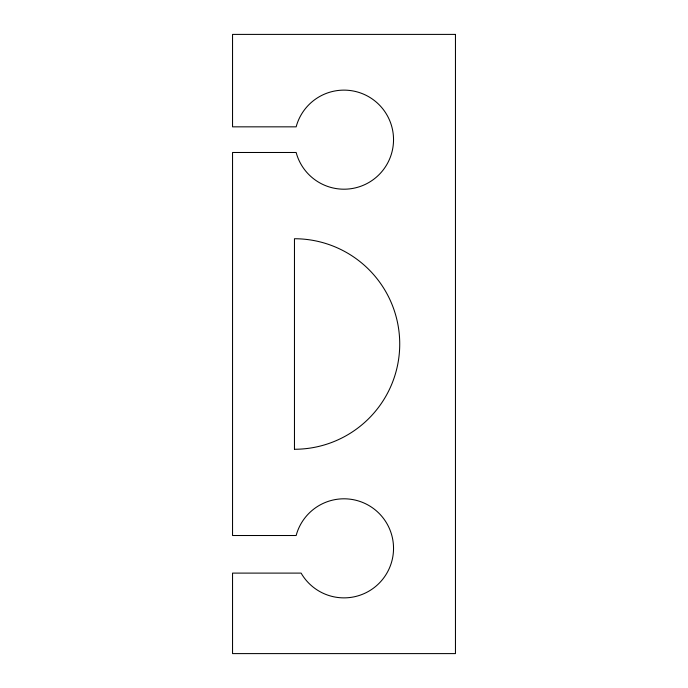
<?xml version="1.0" encoding="UTF-8"?>
<svg xmlns="http://www.w3.org/2000/svg" width="688" height="688" viewBox="0 0 688 688"><rect width="100%" height="100%" fill="white"/><g stroke="black" fill="none" stroke-linecap="round" stroke-linejoin="round"><path stroke-width="1.03" d="M455.456 34.4L232.544 34.4L232.544 126.841L296.15 126.841A49.536 49.536 0 0 1 372.414 99.089A49.536 49.536 0 0 1 372.414 180.239A49.536 49.536 0 0 1 296.15 152.487L232.544 152.487L232.544 535.513L296.15 535.513A49.536 49.536 0 0 1 368.768 505.439A49.536 49.536 0 0 1 379.028 583.364A49.536 49.536 0 0 1 301.103 573.104L232.544 573.104L232.544 653.6L455.456 653.6L455.456 34.4M294.464 449.264L294.464 238.736A105.264 105.264 0 0 1 399.728 344A105.264 105.264 0 0 1 294.464 449.264"/></g></svg>
